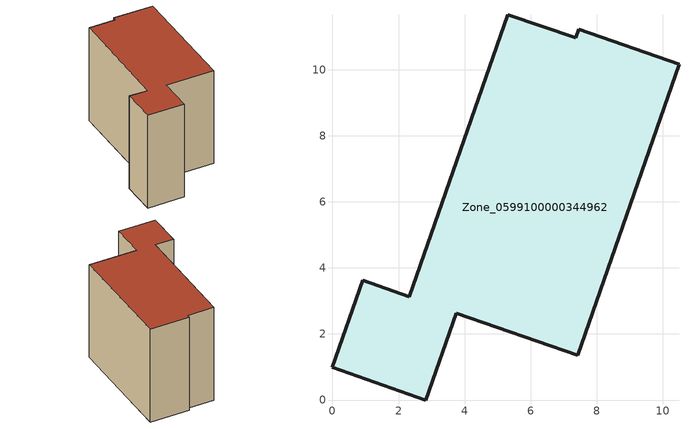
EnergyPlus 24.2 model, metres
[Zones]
Zone_0599100000344962
 floor ground (C_G): 3.74,2.63 2.83,0 0,0.99 0.92,3.63 2.33,3.13 5.31,11.66 7.36,10.96 7.45,11.23 10.49,10.17 7.43,1.35 z0
 wall outside (C_F): 0.92,3.63 0,0.99 2.83,0 3.74,2.63 7.43,1.35 10.49,10.17 7.45,11.23 7.36,10.96 5.31,11.66 2.33,3.13 0.92,3.63 z0:8.11
 roof outside (C_R): 5.31,11.66 2.33,3.13 0.92,3.63 0,0.99 2.83,0 3.74,2.63 7.43,1.35 10.49,10.17 7.45,11.23 7.36,10.96 z8.11
[BUILDING]
Pand.0599100000344962: North Axis=0; Terrain=City; Loads Convergence Tolerance Value=0.04; Temperature Convergence Tolerance Value=0.4; Solar Distribution=FullExterior; Maximum Number of Warmup Days=25; Minimum Number of Warmup Days=1
[Site:Location]
Rotterdam.The.Hague.AP_ZH_NLD Design_Conditions: Latitude=51.96; Longitude=4.45; Time Zone=1; Elevation=-4.5
[SITE:GROUNDTEMPERATURE:BUILDINGSURFACE]
18, 18, 18, 18, 18, 18, 18, 18, 18, 18, 18, 18
[MATERIAL] Thermal Absorptance=0.9; Solar Absorptance=0.7; Visible Absorptance=0.7
Name | Roughness | Thickness | Conductivity | Density | Specific Heat
G.TI.1992-2005 | MediumSmooth | 0.15 | 0.06 | 540 | 1210
F.TI.1992-2005 | Rough | 0.3 | 0.12 | 1920 | 840
R.TI.1992-2005 | MediumRough | 0.2 | 0.08 | 1500 | 1000
[CONSTRUCTION]
C_G: G.TI.1992-2005
C_F: F.TI.1992-2005
C_R: R.TI.1992-2005
[ZONE]
Zone_0599100000344962: Type=1; Multiplier=1; Ceiling Height=Autocalculate; Volume=Autocalculate; Floor Area=autocalculate; Part of Total Floor Area=Yes
[ZONEINFILTRATION:DESIGNFLOWRATE]
Infil_Zone_0599100000344962: Zone or ZoneList or Space or SpaceList=Zone_0599100000344962; Schedule=AlwaysOn; Design Flow Rate Calculation Method=Flow/Area; Flow Rate per Floor Area=0.0015; Constant Term Coefficient=1; Temperature Term Coefficient=0; Velocity Term Coefficient=0; Velocity Squared Term Coefficient=0
[HVACTEMPLATE:ZONE:IDEALLOADSAIRSYSTEM]
Zone_0599100000344962: Maximum Heating Supply Air Temperature=50; Minimum Cooling Supply Air Temperature=13; Maximum Heating Supply Air Humidity Ratio=0.0156; Minimum Cooling Supply Air Humidity Ratio=0.0077; Heating Limit=NoLimit; Cooling Limit=NoLimit; Dehumidification Control Type=ConstantSensibleHeatRatio; Cooling Sensible Heat Ratio=0.7; Dehumidification Setpoint=60; Humidification Control Type=None; Humidification Setpoint=30; Outdoor Air Method=None; Outdoor Air Flow Rate per Person=0.00944; Outdoor Air Flow Rate per Zone Floor Area=0; Outdoor Air Flow Rate per Zone=0; Demand Controlled Ventilation Type=None; Outdoor Air Economizer Type=NoEconomizer; Heat Recovery Type=None; Sensible Heat Recovery Effectiveness=0.7; Latent Heat Recovery Effectiveness=0.65
[ZONECONTROL:THERMOSTAT]
ThermostatControl_Zone_0599100000344962: Zone or ZoneList=Zone_0599100000344962; Control Type Schedule=DualSetpointControlType; Control 1=Thermostat_Zone_0599100000344962; Temperature Difference Between Cutout And Setpoint=0
[THERMOSTATSETPOINT:DUALSETPOINT]
Thermostat_Zone_0599100000344962: Heating Setpoint Temperature Schedule=HeatingSetpoint_Zone_0599100000344962; Cooling Setpoint Temperature Schedule=CoolingSetpoint_Zone_0599100000344962
[SCHEDULE:COMPACT]
HeatingSetpoint_Zone_0599100000344962: Through: 12/31, For: AllDays, Until: 24:00, 21
CoolingSetpoint_Zone_0599100000344962: Through: 12/31, For: AllDays, Until: 24:00, 24
DualSetpointControlType: Through: 12/31, For: AllDays, Until: 24:00, 4
AlwaysOn: Through: 12/31, For: AllDays, Until: 24:00, 1
